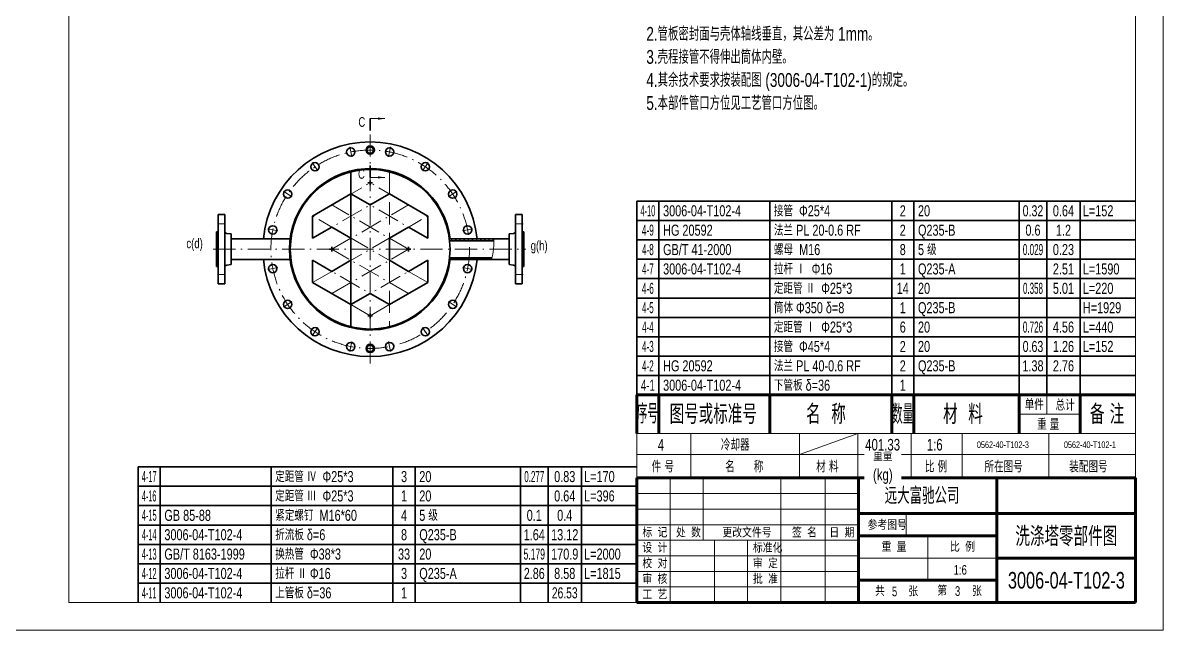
# Model space of a CAD drawing. Header units: millimetres. Extents: x -4980 to 60, y -60 to 3504.
# Drawn here: x -2410 to 60, y -60 to 1256 of the extents above; entities that cross this region are included whole.
import ezdxf
from ezdxf.enums import TextEntityAlignment as Align

# ---------------------------------------------------------------- set-up
doc = ezdxf.new("R2010")
doc.units = ezdxf.units.MM
doc.linetypes.add('ACAD_ISO02W100', pattern=[11, 8, -3])
doc.linetypes.add('ACAD_ISO10W100', pattern=[18.7, 12, -3, 0.7, -3])
for name, color, linetype, lineweight in [('中心线', 1, 'ACAD_ISO10W100', 18), ('中粗线', 4, 'Continuous', 35), ('标注', 7, 'Continuous', 18), ('粗实线', 2, 'Continuous', 50), ('细实线', 7, 'Continuous', 18), ('虚线', 6, 'ACAD_ISO02W100', 18)]:
    doc.layers.add(name, color=color, linetype=linetype, lineweight=lineweight)
doc.styles.add('HGCAD', font='HGCAD.SHX', dxfattribs={"width": 0.75, "bigfont": 'HZTXT.SHX'})

# ---------------------------------------------------------------- blocks, each defined once
blk = doc.blocks.new('HGCAD#HGTFTK~A2Z~HGCAD图框')
at = {"layer": '细实线', "color": 7}
blk.add_lwpolyline([(10, -10), (-410, -10), (-410, 584), (10, 584)], close=True, dxfattribs=at)
at = {"layer": '细实线', "color": 2}
blk.add_lwpolyline([(0, 0), (-385, 0), (-385, 574), (0, 574)], close=True, dxfattribs=at)
blk = doc.blocks.new('HGCAD#HGTFBTL~HGCAD标题栏')
at = {"color": 4, "linetype": 'Continuous', "lineweight": 70}
for p, q in [((-180, 0), (-180, 45)), ((-180, 45), (0, 45)), ((-100, 45), (-100, 0)), ((-50, 0), (-50, 45)), ((0, 32.14), (-100, 32.14)), ((-50, 24.11), (-100, 24.11)), ((-50, 16.07), (0, 16.07)), ((-50, 8.04), (-100, 8.04)), ((0, 0), (-180, 0))]:
    blk.add_line(p, q, dxfattribs=at)
at = {"color": 7, "linetype": 'Continuous', "lineweight": 18}
for p, q in [((-168, 45), (-168, 0)), ((-156, 22.5), (-156, 45)), ((-128, 0), (-128, 45)), ((-112, 45), (-112, 0)), ((-180, 39.38), (-100, 39.38)), ((-100, 33.75), (-180, 33.75)), ((-82.78, 32.14), (-82.78, 24.11)), ((-180, 28.12), (-100, 28.12)), ((-100, 22.5), (-180, 22.5)), ((-152, 0), (-152, 22.5)), ((-140, 22.5), (-140, 0)), ((-75, 24.11), (-75, 8.04)), ((-180, 16.88), (-100, 16.88)), ((-100, 16.07), (-50, 16.07)), ((-100, 11.25), (-180, 11.25)), ((-180, 5.62), (-100, 5.62))]:
    blk.add_line(p, q, dxfattribs=at)
at = {"color": 4, "linetype": 'Continuous', "lineweight": 60}
blk.add_line((0, 0), (0, 45), dxfattribs=at)
at = {"color": 7, "linetype": 'Continuous', "lineweight": 18, "style": 'HGCAD', "width": 0.75}
for s, p in [('参考图号', (-96.71, 26.25)), ('标  记', (-177.97, 23.53)), ('处  数', (-165.87, 23.5)), ('更改文件号', (-149.08, 23.5)), ('签  名', (-123.98, 23.5)), ('日  期', (-110.47, 23.5)), ('设  计', (-177.97, 17.98)), ('标准化', (-138.09, 17.98)), ('重  量', (-91.64, 18.33)), ('比  例', (-66.93, 18.33)), ('校  对', (-177.97, 12.36)), ('审  定', (-138.05, 12.36)), ('审  核', (-177.97, 6.73)), ('批  准', (-138.05, 6.73)), ('工  艺', (-177.97, 1.11)), ('共', (-94, 2.4)), ('张', (-81.97, 2.26)), ('第', (-71.56, 2.52)), ('张', (-58.98, 2.36))]:
    blk.add_text(s, height=3.5, dxfattribs=at).set_placement(p)
at = {"color": 7, "linetype": 'Continuous', "lineweight": 18, "style": 'HGCAD', "width": 0.75, "flags": 8}
for tag, height, p in [('MATERIAL', 6, (-77.04, 38.61)), ('DRAW_NAME', 7, (-24.97, 23.88)), ('WEIGHT', 3.5, (-88.1, 12.11)), ('SCALE', 3.5, (-63.24, 11.8)), ('DRAW_NO', 6, (-24.94, 8.04)), ('SUM', 3.5, (-86.95, 4)), ('PAGE', 3.5, (-64.21, 4.14))]:
    blk.add_attdef(tag, text='', height=height, dxfattribs=at).set_placement(p, align=Align.MIDDLE_CENTER)
blk = doc.blocks.new('HGCAD#HGTFMXT~HGCAD明细表标题')
at = {"color": 4, "linetype": 'Continuous', "lineweight": 60}
for p, q in [((-180, 0), (-180, 14)), ((-180, 14), (0, 14)), ((-172, 14), (-172, 0)), ((-132, 14), (-132, 0)), ((-88, 14), (-88, 0)), ((-80, 14), (-80, 0)), ((-42, 14), (-42, 0)), ((-20, 14), (-20, 0))]:
    blk.add_line(p, q, dxfattribs=at)
at = {"layer": '标注'}
for p, q in [((-32, 14), (-32, 7)), ((-32, 7), (-32, 14)), ((-20, 7), (-42, 7))]:
    blk.add_line(p, q, dxfattribs=at)
at = {"layer": '标注', "style": 'HGCAD'}
for s, height, width, p in [('单件', 4, 0.75, (-40, 8.52)), ('总计', 4, 0.75, (-28.85, 8.34)), ('序号', 7, 0.55, (-180, 3.68)), ('图号或标准号', 7, 0.75, (-168.15, 3.5)), ('名  称', 7, 0.75, (-118.87, 3.5)), ('数量', 7, 0.55, (-87.87, 3.5)), ('材  料', 7, 0.75, (-69.43, 3.5)), ('备 注', 7, 0.75, (-16.44, 3.5)), ('重 量', 4, 0.75, (-35.51, 1.38))]:
    blk.add_text(s, height=height, dxfattribs=dict(at, width=width)).set_placement(p)
blk = doc.blocks.new('HGCAD#HGTFMXB~HGCAD明细表')
at = {"color": 4}
for p, q in [((-180, 0), (-180, 7)), ((-172, 0), (-172, 7)), ((-132, 0), (-132, 7)), ((-88, 0), (-88, 7)), ((-80, 0), (-80, 7)), ((-42, 0), (-42, 7)), ((-32, 0), (-32, 7)), ((-20, 0), (-20, 7))]:
    blk.add_line(p, q, dxfattribs=at)
at = {"color": 7, "linetype": 'Continuous', "lineweight": 35}
blk.add_line((-180, 7), (0, 7), dxfattribs=at)
at = {"color": 7, "linetype": 'Continuous', "lineweight": 35, "style": 'HGCAD', "width": 0.75, "flags": 8}
for tag, p in [('NO', (-176, 3.5)), ('NUM', (-84, 3.5)), ('ONE', (-37, 3.5)), ('ALL', (-26, 3.5))]:
    blk.add_attdef(tag, text='', height=4, dxfattribs=at).set_placement(p, align=Align.MIDDLE)
for tag, p in [('PARTNO', (-170.5, 3.5)), ('PARTNAME', (-130.5, 3.5)), ('MATERIAL', (-78.5, 3.5)), ('NOTICE', (-19, 3.5))]:
    blk.add_attdef(tag, text='', height=4, dxfattribs=at).set_placement(p, align=Align.MIDDLE_LEFT)

msp = doc.modelspace()

# ---------------------------------------------------------------- hatches: boundary and pattern name
at = {"layer": '细实线', "ltscale": 6}
h = msp.add_hatch(dxfattribs=at)
h.set_pattern_fill('ANSI31', color=5, scale=2, style=0)
h.set_pattern_definition([(45, (-4980, -37), (-4.490128, 4.490128), [])])
h.paths.add_polyline_path([(-1443.49, 788.15), (-1485.78, 788.15, -0.0058216), (-1485.3, 784.15), (-1443.11, 784.15, 0.0046726)])
edge = h.paths.add_edge_path()
edge.add_line((-1389.43, 788.15), (-1443.49, 788.15))
edge.add_arc((-1657.31, 765.65), 215, 4.93621, 6.00707, ccw=False)
edge.add_line((-1443.11, 784.15), (-1389.43, 784.15))
edge.add_spline(control_points=[(-1389.43, 784.15), (-1389.43, 785.48), (-1389.43, 786.81), (-1389.43, 788.15)], knot_values=[78.3436884, 78.3436884, 78.3436884, 78.3436884, 82.2647768, 82.2647768, 82.2647768, 82.2647768], degree=3, periodic=0)
edge = h.paths.add_edge_path()
edge.add_spline(control_points=[(-1394.87, 743.15), (-1394.45, 744.48), (-1394.06, 745.81), (-1393.68, 747.15)], knot_values=[36.950585, 36.950585, 36.950585, 36.950585, 41.1399814, 41.1399814, 41.1399814, 41.1399814], degree=3, periodic=0)
edge.add_line((-1393.68, 747.15), (-1443.11, 747.15))
edge.add_arc((-1657.31, 765.65), 215, 353.99293, 355.06379, ccw=False)
edge.add_line((-1443.49, 743.15), (-1394.87, 743.15))
h.paths.add_polyline_path([(-1443.11, 747.15), (-1485.3, 747.15, -0.0058216), (-1485.78, 743.15), (-1443.49, 743.15, 0.0046726)])

# ---------------------------------------------------------------- linework, layer by layer
at = {"layer": '中心线', "ltscale": 4}
for p, q in [((-1657.31, 1014.65), (-1657.31, 508.65)), ((-1701.4, 987.3), (-1697.11, 965.73)), ((-1613.22, 987.3), (-1617.51, 965.73)), ((-1782.87, 953.56), (-1770.65, 935.27)), ((-1531.75, 953.56), (-1543.98, 935.27)), ((-1845.22, 891.21), (-1826.93, 878.98)), ((-1782.02, 837.65), (-1657.31, 909.65)), ((-1532.61, 837.65), (-1657.31, 909.65)), ((-1469.4, 891.21), (-1487.69, 878.98)), ((-1782.02, 789.65), (-1615.74, 885.65)), ((-1532.61, 789.65), (-1698.88, 885.65)), ((-1740.45, 765.65), (-1574.17, 861.65)), ((-1574.17, 765.65), (-1740.45, 861.65)), ((-1782.02, 693.65), (-1532.61, 837.65)), ((-1782.02, 693.65), (-1532.61, 837.65)), ((-1532.61, 693.65), (-1782.02, 837.65)), ((-1532.61, 693.65), (-1782.02, 837.65)), ((-1878.97, 809.74), (-1857.39, 805.45)), ((-1435.66, 809.74), (-1457.23, 805.45)), ((-1997.31, 765.65), (-1320.31, 765.65)), ((-1740.45, 669.65), (-1574.17, 765.65)), ((-1574.17, 669.65), (-1740.45, 765.65)), ((-1698.88, 789.65), (-1698.88, 741.65)), ((-1615.74, 789.65), (-1615.74, 741.65)), ((-1615.74, 645.65), (-1782.02, 741.65)), ((-1698.88, 645.65), (-1532.61, 741.65)), ((-1878.97, 721.56), (-1857.39, 725.85)), ((-1435.66, 721.56), (-1457.23, 725.85)), ((-1657.31, 621.65), (-1782.02, 693.65)), ((-1657.31, 621.65), (-1532.61, 693.65)), ((-1845.22, 640.09), (-1826.93, 652.31)), ((-1469.4, 640.09), (-1487.69, 652.31)), ((-1782.87, 577.74), (-1770.65, 596.03)), ((-1531.75, 577.74), (-1543.98, 596.03)), ((-1701.4, 543.99), (-1697.11, 565.57)), ((-1613.22, 543.99), (-1617.51, 565.57))]:
    msp.add_line(p, q, dxfattribs=at)
at = {"layer": '中心线', "color": 1, "linetype": 'ACAD_ISO10W100', "ltscale": 6}
for p, q in [((-1970.31, 820.65), (-1988.31, 820.65)), ((-1344.31, 820.65), (-1326.31, 820.65)), ((-1970.31, 710.65), (-1988.31, 710.65)), ((-1344.31, 710.65), (-1326.31, 710.65))]:
    msp.add_line(p, q, dxfattribs=at)
at = {"layer": '中心线', "ltscale": 4}
msp.add_circle((-1657.31, 765.65), 215, dxfattribs=at)
at = {"layer": '中粗线', "color": 3, "ltscale": 6}
for p, q in [((-1657.31, 1022.83), (-1657.31, 1048.83)), ((-1657.31, 947.34), (-1657.31, 921.34))]:
    msp.add_line(p, q, dxfattribs=at)
at = {"layer": '中粗线', "ltscale": 4}
for p, q in [((-1698.88, 933.58), (-1698.88, 597.72)), ((-1657.31, 914.65), (-1657.31, 904.65)), ((-1652.31, 909.65), (-1662.31, 909.65)), ((-1782.02, 837.65), (-1698.88, 885.65)), ((-1698.88, 885.65), (-1657.31, 861.65)), ((-1657.31, 861.65), (-1615.74, 885.65)), ((-1615.74, 885.65), (-1532.61, 837.65)), ((-1782.02, 837.65), (-1782.02, 789.65)), ((-1532.61, 837.65), (-1532.61, 789.65)), ((-1782.02, 789.65), (-1740.45, 813.65)), ((-1740.45, 813.65), (-1698.88, 789.65)), ((-1574.17, 813.65), (-1615.74, 789.65)), ((-1532.61, 789.65), (-1574.17, 813.65)), ((-1735.45, 765.65), (-1745.45, 765.65)), ((-1740.45, 770.65), (-1740.45, 760.65)), ((-1615.74, 789.65), (-1615.74, 741.65)), ((-1569.17, 765.65), (-1579.17, 765.65)), ((-1574.17, 770.65), (-1574.17, 760.65)), ((-1782.02, 693.65), (-1782.02, 741.65)), ((-1740.45, 717.65), (-1782.02, 741.65)), ((-1698.88, 741.65), (-1740.45, 717.65)), ((-1615.74, 741.65), (-1574.17, 717.65)), ((-1574.17, 717.65), (-1532.61, 741.65)), ((-1532.61, 693.65), (-1532.61, 741.65)), ((-1782.02, 693.65), (-1698.88, 645.65)), ((-1615.74, 645.65), (-1532.61, 693.65)), ((-1698.88, 645.65), (-1657.31, 669.65)), ((-1657.31, 669.65), (-1615.74, 645.65)), ((-1652.31, 621.65), (-1662.31, 621.65)), ((-1657.31, 626.65), (-1657.31, 616.65))]:
    msp.add_line(p, q, dxfattribs=at)
at = {"layer": '中粗线', "ltscale": 6}
for p, q in [((-1972.31, 840.65), (-1986.31, 840.65)), ((-1986.31, 840.65), (-1986.31, 690.65)), ((-1972.31, 840.65), (-1972.31, 690.65)), ((-1342.31, 840.65), (-1328.31, 840.65)), ((-1342.31, 840.65), (-1342.31, 690.65)), ((-1328.31, 840.65), (-1328.31, 690.65)), ((-1986.31, 803.15), (-1990.31, 803.15)), ((-1990.31, 803.15), (-1990.31, 728.15)), ((-1958.31, 798.93), (-1967.92, 800.11)), ((-1958.31, 798.93), (-1958.31, 732.37)), ((-1356.31, 798.93), (-1346.7, 800.11)), ((-1356.31, 798.93), (-1356.31, 732.37)), ((-1328.31, 803.15), (-1324.31, 803.15)), ((-1324.31, 803.15), (-1324.31, 728.15)), ((-1958.31, 788.15), (-1830.86, 788.15)), ((-1356.31, 788.15), (-1485.78, 788.15)), ((-1389.43, 784.15), (-1485.3, 784.15)), ((-1958.31, 743.15), (-1830.86, 743.15)), ((-1356.31, 743.15), (-1485.78, 743.15)), ((-1393.68, 747.15), (-1485.3, 747.15)), ((-1990.31, 728.15), (-1986.31, 728.15)), ((-1958.31, 732.37), (-1967.92, 731.19)), ((-1356.31, 732.37), (-1346.7, 731.19)), ((-1324.31, 728.15), (-1328.31, 728.15)), ((-1972.31, 690.65), (-1986.31, 690.65)), ((-1342.31, 690.65), (-1328.31, 690.65))]:
    msp.add_line(p, q, dxfattribs=at)
at = {"layer": '中粗线', "ltscale": 4}
for centre, radius in [((-1657.31, 980.65), 9), ((-1699.26, 976.52), 9), ((-1657.31, 980.65), 7), ((-1615.37, 976.52), 9), ((-1776.76, 944.41), 9), ((-1537.87, 944.41), 9), ((-1836.08, 885.09), 9), ((-1478.55, 885.09), 9), ((-1868.18, 807.59), 9), ((-1446.44, 807.59), 9), ((-1868.18, 723.7), 9), ((-1446.44, 723.7), 9), ((-1836.08, 646.2), 9), ((-1478.55, 646.2), 9), ((-1776.76, 586.88), 9), ((-1537.87, 586.88), 9), ((-1699.26, 554.78), 9), ((-1657.31, 550.65), 9), ((-1657.31, 550.65), 7), ((-1615.37, 554.78), 9)]:
    msp.add_circle(centre, radius, dxfattribs=at)
for start, end in [(5.55344, 174.44656), (185.55344, 354.44656)]:
    msp.add_arc((-1657.31, 765.65), 232.5, start, end, dxfattribs=at)
at = {"layer": '中粗线', "ltscale": 6}
for centre, start, end in [((-1967.31, 805.07), 180, 262.99998), ((-1347.31, 805.07), 277.00002, 0), ((-1967.31, 726.22), 97.00002, 180), ((-1347.31, 726.22), 0, 82.99998)]:
    msp.add_arc(centre, 5, start, end, dxfattribs=at)
at = {"layer": '标注', "color": 3, "ltscale": 6}
for p, q in [((-1657.31, 1048.83), (-1625.31, 1048.83)), ((-1657.31, 921.34), (-1625.31, 921.34))]:
    msp.add_line(p, q, dxfattribs=at)
for points in [[(-1640.31, 1046.33), (-1640.31, 1051.33), (-1625.31, 1048.83)], [(-1640.31, 923.84), (-1640.31, 918.84), (-1625.31, 921.34)]]:
    msp.add_solid(points, dxfattribs=at)
at = {"layer": '细实线', "ltscale": 4}
for p, q in [((-1080, 270), (-1080, 366)), ((-1080, 366), (0, 366)), ((-963, 366), (-963, 270)), ((-727.5, 366), (-727.5, 270)), ((-601.5, 366), (-601.5, 270)), ((-486, 366), (-486, 270)), ((-375, 366), (-375, 270)), ((-187.5, 366), (-187.5, 270)), ((-1080, 321), (0, 321))]:
    msp.add_line(p, q, dxfattribs=at)
at = {"layer": '细实线', "color": 6, "ltscale": 4}
for centre, start, end in [((-1657.31, 980.65), 181.06603, 90), ((-1657.31, 550.65), 270, 178.93397)]:
    msp.add_arc(centre, 8, start, end, dxfattribs=at)
at = {"layer": '细实线', "ltscale": 6}
msp.add_open_spline([(-1394.87, 743.15), (-1393.17, 748.56), (-1389.56, 763.14), (-1389.4, 778.54), (-1389.43, 788.15)], degree=3, knots=[36.950585, 36.950585, 36.950585, 36.950585, 54.0213868, 82.2647768, 82.2647768, 82.2647768, 82.2647768], dxfattribs=at)
at = {"layer": '虚线', "ltscale": 6}
for p, q in [((-1615.74, 933.58), (-1615.74, 789.65)), ((-1615.74, 741.65), (-1615.74, 597.72))]:
    msp.add_line(p, q, dxfattribs=at)

# ---------------------------------------------------------------- block references
at = {"layer": '中粗线', "ltscale": 6}
ref = msp.add_blockref('HGCAD#HGTFMXB~HGCAD明细表', (0, 828), dxfattribs=dict(at, xscale=6, yscale=6, zscale=6))
ref.add_attrib('NO', '4-10', dxfattribs={"layer": '0', "color": 7, "linetype": 'Continuous', "lineweight": 35, "height": 24, "style": 'HGCAD', "width": 0.44, "flags": 8}).set_placement((-1056, 849), align=Align.MIDDLE)
ref.add_attrib('PARTNO', '3006-04-T102-4', dxfattribs={"layer": '0', "color": 7, "linetype": 'Continuous', "lineweight": 35, "height": 24, "style": 'HGCAD', "width": 0.75, "flags": 8}).set_placement((-1023, 849), align=Align.MIDDLE_LEFT)
ref.add_attrib('PARTNAME', '接管  Φ25*4', dxfattribs={"layer": '0', "color": 7, "linetype": 'Continuous', "lineweight": 35, "height": 24, "style": 'HGCAD', "width": 0.75, "flags": 8}).set_placement((-783, 849), align=Align.MIDDLE_LEFT)
ref.add_attrib('NUM', '2', dxfattribs={"layer": '0', "color": 7, "linetype": 'Continuous', "lineweight": 35, "height": 24, "style": 'HGCAD', "width": 0.75, "flags": 8}).set_placement((-504, 849), align=Align.MIDDLE)
ref.add_attrib('MATERIAL', '20', dxfattribs={"layer": '0', "color": 7, "linetype": 'Continuous', "lineweight": 35, "height": 24, "style": 'HGCAD', "width": 0.75, "flags": 8}).set_placement((-471, 849), align=Align.MIDDLE_LEFT)
ref.add_attrib('ONE', '0.32', dxfattribs={"layer": '0', "color": 7, "linetype": 'Continuous', "lineweight": 35, "height": 24, "style": 'HGCAD', "width": 0.73, "flags": 8}).set_placement((-222, 849), align=Align.MIDDLE)
ref.add_attrib('ALL', '0.64', dxfattribs={"layer": '0', "color": 7, "linetype": 'Continuous', "lineweight": 35, "height": 24, "style": 'HGCAD', "width": 0.75, "flags": 8}).set_placement((-156, 849), align=Align.MIDDLE)
ref.add_attrib('NOTICE', 'L=152', dxfattribs={"layer": '0', "color": 7, "linetype": 'Continuous', "lineweight": 35, "height": 24, "style": 'HGCAD', "width": 0.75, "flags": 8}).set_placement((-114, 849), align=Align.MIDDLE_LEFT)
ref = msp.add_blockref('HGCAD#HGTFMXB~HGCAD明细表', (0, 786), dxfattribs=dict(at, xscale=6, yscale=6, zscale=6))
ref.add_attrib('NO', '4-9', dxfattribs={"layer": '0', "color": 7, "linetype": 'Continuous', "lineweight": 35, "height": 24, "style": 'HGCAD', "width": 0.57, "flags": 8}).set_placement((-1056, 807), align=Align.MIDDLE)
ref.add_attrib('PARTNO', 'HG 20592', dxfattribs={"layer": '0', "color": 7, "linetype": 'Continuous', "lineweight": 35, "height": 24, "style": 'HGCAD', "width": 0.75, "flags": 8}).set_placement((-1023, 807), align=Align.MIDDLE_LEFT)
ref.add_attrib('PARTNAME', '法兰 PL 20-0.6 RF', dxfattribs={"layer": '0', "color": 7, "linetype": 'Continuous', "lineweight": 35, "height": 24, "style": 'HGCAD', "width": 0.75, "flags": 8}).set_placement((-783, 807), align=Align.MIDDLE_LEFT)
ref.add_attrib('NUM', '2', dxfattribs={"layer": '0', "color": 7, "linetype": 'Continuous', "lineweight": 35, "height": 24, "style": 'HGCAD', "width": 0.75, "flags": 8}).set_placement((-504, 807), align=Align.MIDDLE)
ref.add_attrib('MATERIAL', 'Q235-B', dxfattribs={"layer": '0', "color": 7, "linetype": 'Continuous', "lineweight": 35, "height": 24, "style": 'HGCAD', "width": 0.75, "flags": 8}).set_placement((-471, 807), align=Align.MIDDLE_LEFT)
ref.add_attrib('ONE', '0.6', dxfattribs={"layer": '0', "color": 7, "linetype": 'Continuous', "lineweight": 35, "height": 24, "style": 'HGCAD', "width": 0.75, "flags": 8}).set_placement((-222, 807), align=Align.MIDDLE)
ref.add_attrib('ALL', '1.2', dxfattribs={"layer": '0', "color": 7, "linetype": 'Continuous', "lineweight": 35, "height": 24, "style": 'HGCAD', "width": 0.75, "flags": 8}).set_placement((-156, 807), align=Align.MIDDLE)
ref = msp.add_blockref('HGCAD#HGTFMXB~HGCAD明细表', (0, 744), dxfattribs=dict(at, xscale=6, yscale=6, zscale=6))
ref.add_attrib('NO', '4-8', dxfattribs={"layer": '0', "color": 7, "linetype": 'Continuous', "lineweight": 35, "height": 24, "style": 'HGCAD', "width": 0.56, "flags": 8}).set_placement((-1056, 765), align=Align.MIDDLE)
ref.add_attrib('PARTNO', 'GB/T 41-2000', dxfattribs={"layer": '0', "color": 7, "linetype": 'Continuous', "lineweight": 35, "height": 24, "style": 'HGCAD', "width": 0.75, "flags": 8}).set_placement((-1023, 765), align=Align.MIDDLE_LEFT)
ref.add_attrib('PARTNAME', '螺母  M16', dxfattribs={"layer": '0', "color": 7, "linetype": 'Continuous', "lineweight": 35, "height": 24, "style": 'HGCAD', "width": 0.75, "flags": 8}).set_placement((-783, 765), align=Align.MIDDLE_LEFT)
ref.add_attrib('NUM', '8', dxfattribs={"layer": '0', "color": 7, "linetype": 'Continuous', "lineweight": 35, "height": 24, "style": 'HGCAD', "width": 0.75, "flags": 8}).set_placement((-504, 765), align=Align.MIDDLE)
ref.add_attrib('MATERIAL', '5 级', dxfattribs={"layer": '0', "color": 7, "linetype": 'Continuous', "lineweight": 35, "height": 24, "style": 'HGCAD', "width": 0.75, "flags": 8}).set_placement((-471, 765), align=Align.MIDDLE_LEFT)
ref.add_attrib('ONE', '0.029', dxfattribs={"layer": '0', "color": 7, "linetype": 'Continuous', "lineweight": 35, "height": 24, "style": 'HGCAD', "width": 0.56, "flags": 8}).set_placement((-222, 765), align=Align.MIDDLE)
ref.add_attrib('ALL', '0.23', dxfattribs={"layer": '0', "color": 7, "linetype": 'Continuous', "lineweight": 35, "height": 24, "style": 'HGCAD', "width": 0.75, "flags": 8}).set_placement((-156, 765), align=Align.MIDDLE)
ref = msp.add_blockref('HGCAD#HGTFMXB~HGCAD明细表', (0, 702), dxfattribs=dict(at, xscale=6, yscale=6, zscale=6))
ref.add_attrib('NO', '4-7', dxfattribs={"layer": '0', "color": 7, "linetype": 'Continuous', "lineweight": 35, "height": 24, "style": 'HGCAD', "width": 0.56, "flags": 8}).set_placement((-1056, 723), align=Align.MIDDLE)
ref.add_attrib('PARTNO', '3006-04-T102-4', dxfattribs={"layer": '0', "color": 7, "linetype": 'Continuous', "lineweight": 35, "height": 24, "style": 'HGCAD', "width": 0.75, "flags": 8}).set_placement((-1023, 723), align=Align.MIDDLE_LEFT)
ref.add_attrib('PARTNAME', '拉杆 Ⅰ  Φ16', dxfattribs={"layer": '0', "color": 7, "linetype": 'Continuous', "lineweight": 35, "height": 24, "style": 'HGCAD', "width": 0.75, "flags": 8}).set_placement((-783, 723), align=Align.MIDDLE_LEFT)
ref.add_attrib('NUM', '1', dxfattribs={"layer": '0', "color": 7, "linetype": 'Continuous', "lineweight": 35, "height": 24, "style": 'HGCAD', "width": 0.75, "flags": 8}).set_placement((-504, 723), align=Align.MIDDLE)
ref.add_attrib('MATERIAL', 'Q235-A', dxfattribs={"layer": '0', "color": 7, "linetype": 'Continuous', "lineweight": 35, "height": 24, "style": 'HGCAD', "width": 0.75, "flags": 8}).set_placement((-471, 723), align=Align.MIDDLE_LEFT)
ref.add_attrib('ALL', '2.51', dxfattribs={"layer": '0', "color": 7, "linetype": 'Continuous', "lineweight": 35, "height": 24, "style": 'HGCAD', "width": 0.75, "flags": 8}).set_placement((-156, 723), align=Align.MIDDLE)
ref.add_attrib('NOTICE', 'L=1590', dxfattribs={"layer": '0', "color": 7, "linetype": 'Continuous', "lineweight": 35, "height": 24, "style": 'HGCAD', "width": 0.75, "flags": 8}).set_placement((-114, 723), align=Align.MIDDLE_LEFT)
ref = msp.add_blockref('HGCAD#HGTFMXB~HGCAD明细表', (0, 660), dxfattribs=dict(at, xscale=6, yscale=6, zscale=6))
ref.add_attrib('NO', '4-6', dxfattribs={"layer": '0', "color": 7, "linetype": 'Continuous', "lineweight": 35, "height": 24, "style": 'HGCAD', "width": 0.57, "flags": 8}).set_placement((-1056, 681), align=Align.MIDDLE)
ref.add_attrib('PARTNAME', '定距管 Ⅱ  Φ25*3', dxfattribs={"layer": '0', "color": 7, "linetype": 'Continuous', "lineweight": 35, "height": 24, "style": 'HGCAD', "width": 0.75, "flags": 8}).set_placement((-783, 681), align=Align.MIDDLE_LEFT)
ref.add_attrib('NUM', '14', dxfattribs={"layer": '0', "color": 7, "linetype": 'Continuous', "lineweight": 35, "height": 24, "style": 'HGCAD', "width": 0.75, "flags": 8}).set_placement((-504, 681), align=Align.MIDDLE)
ref.add_attrib('MATERIAL', '20', dxfattribs={"layer": '0', "color": 7, "linetype": 'Continuous', "lineweight": 35, "height": 24, "style": 'HGCAD', "width": 0.75, "flags": 8}).set_placement((-471, 681), align=Align.MIDDLE_LEFT)
ref.add_attrib('ONE', '0.358', dxfattribs={"layer": '0', "color": 7, "linetype": 'Continuous', "lineweight": 35, "height": 24, "style": 'HGCAD', "width": 0.55, "flags": 8}).set_placement((-222, 681), align=Align.MIDDLE)
ref.add_attrib('ALL', '5.01', dxfattribs={"layer": '0', "color": 7, "linetype": 'Continuous', "lineweight": 35, "height": 24, "style": 'HGCAD', "width": 0.75, "flags": 8}).set_placement((-156, 681), align=Align.MIDDLE)
ref.add_attrib('NOTICE', 'L=220', dxfattribs={"layer": '0', "color": 7, "linetype": 'Continuous', "lineweight": 35, "height": 24, "style": 'HGCAD', "width": 0.75, "flags": 8}).set_placement((-114, 681), align=Align.MIDDLE_LEFT)
ref = msp.add_blockref('HGCAD#HGTFMXB~HGCAD明细表', (0, 618), dxfattribs=dict(at, xscale=6, yscale=6, zscale=6))
ref.add_attrib('NO', '4-5', dxfattribs={"layer": '0', "color": 7, "linetype": 'Continuous', "lineweight": 35, "height": 24, "style": 'HGCAD', "width": 0.56, "flags": 8}).set_placement((-1056, 639), align=Align.MIDDLE)
ref.add_attrib('PARTNAME', '筒体 Φ350 δ=8', dxfattribs={"layer": '0', "color": 7, "linetype": 'Continuous', "lineweight": 35, "height": 24, "style": 'HGCAD', "width": 0.75, "flags": 8}).set_placement((-783, 639), align=Align.MIDDLE_LEFT)
ref.add_attrib('NUM', '1', dxfattribs={"layer": '0', "color": 7, "linetype": 'Continuous', "lineweight": 35, "height": 24, "style": 'HGCAD', "width": 0.75, "flags": 8}).set_placement((-504, 639), align=Align.MIDDLE)
ref.add_attrib('MATERIAL', 'Q235-B', dxfattribs={"layer": '0', "color": 7, "linetype": 'Continuous', "lineweight": 35, "height": 24, "style": 'HGCAD', "width": 0.75, "flags": 8}).set_placement((-471, 639), align=Align.MIDDLE_LEFT)
ref.add_attrib('NOTICE', 'H=1929', dxfattribs={"layer": '0', "color": 7, "linetype": 'Continuous', "lineweight": 35, "height": 24, "style": 'HGCAD', "width": 0.75, "flags": 8}).set_placement((-114, 639), align=Align.MIDDLE_LEFT)
ref = msp.add_blockref('HGCAD#HGTFMXB~HGCAD明细表', (0, 576), dxfattribs=dict(at, xscale=6, yscale=6, zscale=6))
ref.add_attrib('NO', '4-4', dxfattribs={"layer": '0', "color": 7, "linetype": 'Continuous', "lineweight": 35, "height": 24, "style": 'HGCAD', "width": 0.55, "flags": 8}).set_placement((-1056, 597), align=Align.MIDDLE)
ref.add_attrib('PARTNAME', '定距管 Ⅰ  Φ25*3', dxfattribs={"layer": '0', "color": 7, "linetype": 'Continuous', "lineweight": 35, "height": 24, "style": 'HGCAD', "width": 0.75, "flags": 8}).set_placement((-783, 597), align=Align.MIDDLE_LEFT)
ref.add_attrib('NUM', '6', dxfattribs={"layer": '0', "color": 7, "linetype": 'Continuous', "lineweight": 35, "height": 24, "style": 'HGCAD', "width": 0.75, "flags": 8}).set_placement((-504, 597), align=Align.MIDDLE)
ref.add_attrib('MATERIAL', '20', dxfattribs={"layer": '0', "color": 7, "linetype": 'Continuous', "lineweight": 35, "height": 24, "style": 'HGCAD', "width": 0.75, "flags": 8}).set_placement((-471, 597), align=Align.MIDDLE_LEFT)
ref.add_attrib('ONE', '0.726', dxfattribs={"layer": '0', "color": 7, "linetype": 'Continuous', "lineweight": 35, "height": 24, "style": 'HGCAD', "width": 0.56, "flags": 8}).set_placement((-222, 597), align=Align.MIDDLE)
ref.add_attrib('ALL', '4.56', dxfattribs={"layer": '0', "color": 7, "linetype": 'Continuous', "lineweight": 35, "height": 24, "style": 'HGCAD', "width": 0.75, "flags": 8}).set_placement((-156, 597), align=Align.MIDDLE)
ref.add_attrib('NOTICE', 'L=440', dxfattribs={"layer": '0', "color": 7, "linetype": 'Continuous', "lineweight": 35, "height": 24, "style": 'HGCAD', "width": 0.75, "flags": 8}).set_placement((-114, 597), align=Align.MIDDLE_LEFT)
ref = msp.add_blockref('HGCAD#HGTFMXB~HGCAD明细表', (0, 534), dxfattribs=dict(at, xscale=6, yscale=6, zscale=6))
ref.add_attrib('NO', '4-3', dxfattribs={"layer": '0', "color": 7, "linetype": 'Continuous', "lineweight": 35, "height": 24, "style": 'HGCAD', "width": 0.56, "flags": 8}).set_placement((-1056, 555), align=Align.MIDDLE)
ref.add_attrib('PARTNAME', '接管  Φ45*4', dxfattribs={"layer": '0', "color": 7, "linetype": 'Continuous', "lineweight": 35, "height": 24, "style": 'HGCAD', "width": 0.75, "flags": 8}).set_placement((-783, 555), align=Align.MIDDLE_LEFT)
ref.add_attrib('NUM', '2', dxfattribs={"layer": '0', "color": 7, "linetype": 'Continuous', "lineweight": 35, "height": 24, "style": 'HGCAD', "width": 0.75, "flags": 8}).set_placement((-504, 555), align=Align.MIDDLE)
ref.add_attrib('MATERIAL', '20', dxfattribs={"layer": '0', "color": 7, "linetype": 'Continuous', "lineweight": 35, "height": 24, "style": 'HGCAD', "width": 0.75, "flags": 8}).set_placement((-471, 555), align=Align.MIDDLE_LEFT)
ref.add_attrib('ONE', '0.63', dxfattribs={"layer": '0', "color": 7, "linetype": 'Continuous', "lineweight": 35, "height": 24, "style": 'HGCAD', "width": 0.73, "flags": 8}).set_placement((-222, 555), align=Align.MIDDLE)
ref.add_attrib('ALL', '1.26', dxfattribs={"layer": '0', "color": 7, "linetype": 'Continuous', "lineweight": 35, "height": 24, "style": 'HGCAD', "width": 0.75, "flags": 8}).set_placement((-156, 555), align=Align.MIDDLE)
ref.add_attrib('NOTICE', 'L=152', dxfattribs={"layer": '0', "color": 7, "linetype": 'Continuous', "lineweight": 35, "height": 24, "style": 'HGCAD', "width": 0.75, "flags": 8}).set_placement((-114, 555), align=Align.MIDDLE_LEFT)
ref = msp.add_blockref('HGCAD#HGTFMXB~HGCAD明细表', (0, 492), dxfattribs=dict(at, xscale=6, yscale=6, zscale=6))
ref.add_attrib('NO', '4-2', dxfattribs={"layer": '0', "color": 7, "linetype": 'Continuous', "lineweight": 35, "height": 24, "style": 'HGCAD', "width": 0.56, "flags": 8}).set_placement((-1056, 513), align=Align.MIDDLE)
ref.add_attrib('PARTNO', 'HG 20592', dxfattribs={"layer": '0', "color": 7, "linetype": 'Continuous', "lineweight": 35, "height": 24, "style": 'HGCAD', "width": 0.75, "flags": 8}).set_placement((-1023, 513), align=Align.MIDDLE_LEFT)
ref.add_attrib('PARTNAME', '法兰 PL 40-0.6 RF', dxfattribs={"layer": '0', "color": 7, "linetype": 'Continuous', "lineweight": 35, "height": 24, "style": 'HGCAD', "width": 0.75, "flags": 8}).set_placement((-783, 513), align=Align.MIDDLE_LEFT)
ref.add_attrib('NUM', '2', dxfattribs={"layer": '0', "color": 7, "linetype": 'Continuous', "lineweight": 35, "height": 24, "style": 'HGCAD', "width": 0.75, "flags": 8}).set_placement((-504, 513), align=Align.MIDDLE)
ref.add_attrib('MATERIAL', 'Q235-B', dxfattribs={"layer": '0', "color": 7, "linetype": 'Continuous', "lineweight": 35, "height": 24, "style": 'HGCAD', "width": 0.75, "flags": 8}).set_placement((-471, 513), align=Align.MIDDLE_LEFT)
ref.add_attrib('ONE', '1.38', dxfattribs={"layer": '0', "color": 7, "linetype": 'Continuous', "lineweight": 35, "height": 24, "style": 'HGCAD', "width": 0.75, "flags": 8}).set_placement((-222, 513), align=Align.MIDDLE)
ref.add_attrib('ALL', '2.76', dxfattribs={"layer": '0', "color": 7, "linetype": 'Continuous', "lineweight": 35, "height": 24, "style": 'HGCAD', "width": 0.75, "flags": 8}).set_placement((-156, 513), align=Align.MIDDLE)
ref = msp.add_blockref('HGCAD#HGTFMXB~HGCAD明细表', (0, 450), dxfattribs=dict(at, xscale=6, yscale=6, zscale=6))
ref.add_attrib('NO', '4-1', dxfattribs={"layer": '0', "color": 7, "linetype": 'Continuous', "lineweight": 35, "height": 24, "style": 'HGCAD', "width": 0.66, "flags": 8}).set_placement((-1056, 471), align=Align.MIDDLE)
ref.add_attrib('PARTNO', '3006-04-T102-4', dxfattribs={"layer": '0', "color": 7, "linetype": 'Continuous', "lineweight": 35, "height": 24, "style": 'HGCAD', "width": 0.75, "flags": 8}).set_placement((-1023, 471), align=Align.MIDDLE_LEFT)
ref.add_attrib('PARTNAME', '下管板 δ=36', dxfattribs={"layer": '0', "color": 7, "linetype": 'Continuous', "lineweight": 35, "height": 24, "style": 'HGCAD', "width": 0.75, "flags": 8}).set_placement((-783, 471), align=Align.MIDDLE_LEFT)
ref.add_attrib('NUM', '1', dxfattribs={"layer": '0', "color": 7, "linetype": 'Continuous', "lineweight": 35, "height": 24, "style": 'HGCAD', "width": 0.75, "flags": 8}).set_placement((-504, 471), align=Align.MIDDLE)
ref = msp.add_blockref('HGCAD#HGTFMXB~HGCAD明细表', (-1080, 252), dxfattribs=dict(at, xscale=6, yscale=6, zscale=6))
ref.add_attrib('NO', '4-17', dxfattribs={"layer": '0', "color": 7, "linetype": 'Continuous', "lineweight": 35, "height": 24, "style": 'HGCAD', "width": 0.44, "flags": 8}).set_placement((-2136, 273), align=Align.MIDDLE)
ref.add_attrib('PARTNAME', '定距管 Ⅳ  Φ25*3', dxfattribs={"layer": '0', "color": 7, "linetype": 'Continuous', "lineweight": 35, "height": 24, "style": 'HGCAD', "width": 0.75, "flags": 8}).set_placement((-1863, 273), align=Align.MIDDLE_LEFT)
ref.add_attrib('NUM', '3', dxfattribs={"layer": '0', "color": 7, "linetype": 'Continuous', "lineweight": 35, "height": 24, "style": 'HGCAD', "width": 0.75, "flags": 8}).set_placement((-1584, 273), align=Align.MIDDLE)
ref.add_attrib('MATERIAL', '20', dxfattribs={"layer": '0', "color": 7, "linetype": 'Continuous', "lineweight": 35, "height": 24, "style": 'HGCAD', "width": 0.75, "flags": 8}).set_placement((-1551, 273), align=Align.MIDDLE_LEFT)
ref.add_attrib('ONE', '0.277', dxfattribs={"layer": '0', "color": 7, "linetype": 'Continuous', "lineweight": 35, "height": 24, "style": 'HGCAD', "width": 0.55, "flags": 8}).set_placement((-1302, 273), align=Align.MIDDLE)
ref.add_attrib('ALL', '0.83', dxfattribs={"layer": '0', "color": 7, "linetype": 'Continuous', "lineweight": 35, "height": 24, "style": 'HGCAD', "width": 0.75, "flags": 8}).set_placement((-1236, 273), align=Align.MIDDLE)
ref.add_attrib('NOTICE', 'L=170', dxfattribs={"layer": '0', "color": 7, "linetype": 'Continuous', "lineweight": 35, "height": 24, "style": 'HGCAD', "width": 0.75, "flags": 8}).set_placement((-1194, 273), align=Align.MIDDLE_LEFT)
ref = msp.add_blockref('HGCAD#HGTFMXB~HGCAD明细表', (-1080, 210), dxfattribs=dict(at, xscale=6, yscale=6, zscale=6))
ref.add_attrib('NO', '4-16', dxfattribs={"layer": '0', "color": 7, "linetype": 'Continuous', "lineweight": 35, "height": 24, "style": 'HGCAD', "width": 0.45, "flags": 8}).set_placement((-2136, 231), align=Align.MIDDLE)
ref.add_attrib('PARTNAME', '定距管 Ⅲ  Φ25*3', dxfattribs={"layer": '0', "color": 7, "linetype": 'Continuous', "lineweight": 35, "height": 24, "style": 'HGCAD', "width": 0.75, "flags": 8}).set_placement((-1863, 231), align=Align.MIDDLE_LEFT)
ref.add_attrib('NUM', '1', dxfattribs={"layer": '0', "color": 7, "linetype": 'Continuous', "lineweight": 35, "height": 24, "style": 'HGCAD', "width": 0.75, "flags": 8}).set_placement((-1584, 231), align=Align.MIDDLE)
ref.add_attrib('MATERIAL', '20', dxfattribs={"layer": '0', "color": 7, "linetype": 'Continuous', "lineweight": 35, "height": 24, "style": 'HGCAD', "width": 0.75, "flags": 8}).set_placement((-1551, 231), align=Align.MIDDLE_LEFT)
ref.add_attrib('ALL', '0.64', dxfattribs={"layer": '0', "color": 7, "linetype": 'Continuous', "lineweight": 35, "height": 24, "style": 'HGCAD', "width": 0.75, "flags": 8}).set_placement((-1236, 231), align=Align.MIDDLE)
ref.add_attrib('NOTICE', 'L=396', dxfattribs={"layer": '0', "color": 7, "linetype": 'Continuous', "lineweight": 35, "height": 24, "style": 'HGCAD', "width": 0.75, "flags": 8}).set_placement((-1194, 231), align=Align.MIDDLE_LEFT)
at = {"layer": '中粗线', "ltscale": 6, "xscale": 6, "yscale": 6, "zscale": 6}
msp.add_blockref('HGCAD#HGTFBTL~HGCAD标题栏', (0, 0), dxfattribs=at).add_auto_attribs({'SCALE': '1:6', 'DRAW_NO': '3006-04-T102-3', 'DRAW_NAME': '洗涤塔零部件图', 'MATERIAL': '远大富驰公司', 'SUM': '5', 'PAGE': '3'})
at = {"layer": '中粗线', "ltscale": 6}
ref = msp.add_blockref('HGCAD#HGTFMXB~HGCAD明细表', (-1080, 168), dxfattribs=dict(at, xscale=6, yscale=6, zscale=6))
ref.add_attrib('NO', '4-15', dxfattribs={"layer": '0', "color": 7, "linetype": 'Continuous', "lineweight": 35, "height": 24, "style": 'HGCAD', "width": 0.44, "flags": 8}).set_placement((-2136, 189), align=Align.MIDDLE)
ref.add_attrib('PARTNO', 'GB 85-88', dxfattribs={"layer": '0', "color": 7, "linetype": 'Continuous', "lineweight": 35, "height": 24, "style": 'HGCAD', "width": 0.75, "flags": 8}).set_placement((-2103, 189), align=Align.MIDDLE_LEFT)
ref.add_attrib('PARTNAME', '紧定螺钉  M16*60', dxfattribs={"layer": '0', "color": 7, "linetype": 'Continuous', "lineweight": 35, "height": 24, "style": 'HGCAD', "width": 0.75, "flags": 8}).set_placement((-1863, 189), align=Align.MIDDLE_LEFT)
ref.add_attrib('NUM', '4', dxfattribs={"layer": '0', "color": 7, "linetype": 'Continuous', "lineweight": 35, "height": 24, "style": 'HGCAD', "width": 0.75, "flags": 8}).set_placement((-1584, 189), align=Align.MIDDLE)
ref.add_attrib('MATERIAL', '5 级', dxfattribs={"layer": '0', "color": 7, "linetype": 'Continuous', "lineweight": 35, "height": 24, "style": 'HGCAD', "width": 0.75, "flags": 8}).set_placement((-1551, 189), align=Align.MIDDLE_LEFT)
ref.add_attrib('ONE', '0.1', dxfattribs={"layer": '0', "color": 7, "linetype": 'Continuous', "lineweight": 35, "height": 24, "style": 'HGCAD', "width": 0.75, "flags": 8}).set_placement((-1302, 189), align=Align.MIDDLE)
ref.add_attrib('ALL', '0.4', dxfattribs={"layer": '0', "color": 7, "linetype": 'Continuous', "lineweight": 35, "height": 24, "style": 'HGCAD', "width": 0.75, "flags": 8}).set_placement((-1236, 189), align=Align.MIDDLE)
ref = msp.add_blockref('HGCAD#HGTFMXB~HGCAD明细表', (-1080, 126), dxfattribs=dict(at, xscale=6, yscale=6, zscale=6))
ref.add_attrib('NO', '4-14', dxfattribs={"layer": '0', "color": 7, "linetype": 'Continuous', "lineweight": 35, "height": 24, "style": 'HGCAD', "width": 0.43, "flags": 8}).set_placement((-2136, 147), align=Align.MIDDLE)
ref.add_attrib('PARTNO', '3006-04-T102-4', dxfattribs={"layer": '0', "color": 7, "linetype": 'Continuous', "lineweight": 35, "height": 24, "style": 'HGCAD', "width": 0.75, "flags": 8}).set_placement((-2103, 147), align=Align.MIDDLE_LEFT)
ref.add_attrib('PARTNAME', '折流板 δ=6', dxfattribs={"layer": '0', "color": 7, "linetype": 'Continuous', "lineweight": 35, "height": 24, "style": 'HGCAD', "width": 0.75, "flags": 8}).set_placement((-1863, 147), align=Align.MIDDLE_LEFT)
ref.add_attrib('NUM', '8', dxfattribs={"layer": '0', "color": 7, "linetype": 'Continuous', "lineweight": 35, "height": 24, "style": 'HGCAD', "width": 0.75, "flags": 8}).set_placement((-1584, 147), align=Align.MIDDLE)
ref.add_attrib('MATERIAL', 'Q235-B', dxfattribs={"layer": '0', "color": 7, "linetype": 'Continuous', "lineweight": 35, "height": 24, "style": 'HGCAD', "width": 0.75, "flags": 8}).set_placement((-1551, 147), align=Align.MIDDLE_LEFT)
ref.add_attrib('ONE', '1.64', dxfattribs={"layer": '0', "color": 7, "linetype": 'Continuous', "lineweight": 35, "height": 24, "style": 'HGCAD', "width": 0.75, "flags": 8}).set_placement((-1302, 147), align=Align.MIDDLE)
ref.add_attrib('ALL', '13.12', dxfattribs={"layer": '0', "color": 7, "linetype": 'Continuous', "lineweight": 35, "height": 24, "style": 'HGCAD', "width": 0.75, "flags": 8}).set_placement((-1236, 147), align=Align.MIDDLE)
ref = msp.add_blockref('HGCAD#HGTFMXB~HGCAD明细表', (-1080, 84), dxfattribs=dict(at, xscale=6, yscale=6, zscale=6))
ref.add_attrib('NO', '4-13', dxfattribs={"layer": '0', "color": 7, "linetype": 'Continuous', "lineweight": 35, "height": 24, "style": 'HGCAD', "width": 0.44, "flags": 8}).set_placement((-2136, 105), align=Align.MIDDLE)
ref.add_attrib('PARTNO', 'GB/T 8163-1999', dxfattribs={"layer": '0', "color": 7, "linetype": 'Continuous', "lineweight": 35, "height": 24, "style": 'HGCAD', "width": 0.75, "flags": 8}).set_placement((-2103, 105), align=Align.MIDDLE_LEFT)
ref.add_attrib('PARTNAME', '换热管  Φ38*3', dxfattribs={"layer": '0', "color": 7, "linetype": 'Continuous', "lineweight": 35, "height": 24, "style": 'HGCAD', "width": 0.75, "flags": 8}).set_placement((-1863, 105), align=Align.MIDDLE_LEFT)
ref.add_attrib('NUM', '33', dxfattribs={"layer": '0', "color": 7, "linetype": 'Continuous', "lineweight": 35, "height": 24, "style": 'HGCAD', "width": 0.75, "flags": 8}).set_placement((-1584, 105), align=Align.MIDDLE)
ref.add_attrib('MATERIAL', '20', dxfattribs={"layer": '0', "color": 7, "linetype": 'Continuous', "lineweight": 35, "height": 24, "style": 'HGCAD', "width": 0.75, "flags": 8}).set_placement((-1551, 105), align=Align.MIDDLE_LEFT)
ref.add_attrib('ONE', '5.179', dxfattribs={"layer": '0', "color": 7, "linetype": 'Continuous', "lineweight": 35, "height": 24, "style": 'HGCAD', "width": 0.59, "flags": 8}).set_placement((-1302, 105), align=Align.MIDDLE)
ref.add_attrib('ALL', '170.9', dxfattribs={"layer": '0', "color": 7, "linetype": 'Continuous', "lineweight": 35, "height": 24, "style": 'HGCAD', "width": 0.75, "flags": 8}).set_placement((-1236, 105), align=Align.MIDDLE)
ref.add_attrib('NOTICE', 'L=2000', dxfattribs={"layer": '0', "color": 7, "linetype": 'Continuous', "lineweight": 35, "height": 24, "style": 'HGCAD', "width": 0.75, "flags": 8}).set_placement((-1194, 105), align=Align.MIDDLE_LEFT)
ref = msp.add_blockref('HGCAD#HGTFMXB~HGCAD明细表', (-1080, 42), dxfattribs=dict(at, xscale=6, yscale=6, zscale=6))
ref.add_attrib('NO', '4-12', dxfattribs={"layer": '0', "color": 7, "linetype": 'Continuous', "lineweight": 35, "height": 24, "style": 'HGCAD', "width": 0.44, "flags": 8}).set_placement((-2136, 63), align=Align.MIDDLE)
ref.add_attrib('PARTNO', '3006-04-T102-4', dxfattribs={"layer": '0', "color": 7, "linetype": 'Continuous', "lineweight": 35, "height": 24, "style": 'HGCAD', "width": 0.75, "flags": 8}).set_placement((-2103, 63), align=Align.MIDDLE_LEFT)
ref.add_attrib('PARTNAME', '拉杆 Ⅱ Φ16', dxfattribs={"layer": '0', "color": 7, "linetype": 'Continuous', "lineweight": 35, "height": 24, "style": 'HGCAD', "width": 0.75, "flags": 8}).set_placement((-1863, 63), align=Align.MIDDLE_LEFT)
ref.add_attrib('NUM', '3', dxfattribs={"layer": '0', "color": 7, "linetype": 'Continuous', "lineweight": 35, "height": 24, "style": 'HGCAD', "width": 0.75, "flags": 8}).set_placement((-1584, 63), align=Align.MIDDLE)
ref.add_attrib('MATERIAL', 'Q235-A', dxfattribs={"layer": '0', "color": 7, "linetype": 'Continuous', "lineweight": 35, "height": 24, "style": 'HGCAD', "width": 0.75, "flags": 8}).set_placement((-1551, 63), align=Align.MIDDLE_LEFT)
ref.add_attrib('ONE', '2.86', dxfattribs={"layer": '0', "color": 7, "linetype": 'Continuous', "lineweight": 35, "height": 24, "style": 'HGCAD', "width": 0.74, "flags": 8}).set_placement((-1302, 63), align=Align.MIDDLE)
ref.add_attrib('ALL', '8.58', dxfattribs={"layer": '0', "color": 7, "linetype": 'Continuous', "lineweight": 35, "height": 24, "style": 'HGCAD', "width": 0.75, "flags": 8}).set_placement((-1236, 63), align=Align.MIDDLE)
ref.add_attrib('NOTICE', 'L=1815', dxfattribs={"layer": '0', "color": 7, "linetype": 'Continuous', "lineweight": 35, "height": 24, "style": 'HGCAD', "width": 0.75, "flags": 8}).set_placement((-1194, 63), align=Align.MIDDLE_LEFT)
ref = msp.add_blockref('HGCAD#HGTFMXB~HGCAD明细表', (-1080, 0), dxfattribs=dict(at, xscale=6, yscale=6, zscale=6))
ref.add_attrib('NO', '4-11', dxfattribs={"layer": '0', "color": 7, "linetype": 'Continuous', "lineweight": 35, "height": 24, "style": 'HGCAD', "width": 0.5, "flags": 8}).set_placement((-2136, 21), align=Align.MIDDLE)
ref.add_attrib('PARTNO', '3006-04-T102-4', dxfattribs={"layer": '0', "color": 7, "linetype": 'Continuous', "lineweight": 35, "height": 24, "style": 'HGCAD', "width": 0.75, "flags": 8}).set_placement((-2103, 21), align=Align.MIDDLE_LEFT)
ref.add_attrib('PARTNAME', '上管板 δ=36', dxfattribs={"layer": '0', "color": 7, "linetype": 'Continuous', "lineweight": 35, "height": 24, "style": 'HGCAD', "width": 0.75, "flags": 8}).set_placement((-1863, 21), align=Align.MIDDLE_LEFT)
ref.add_attrib('NUM', '1', dxfattribs={"layer": '0', "color": 7, "linetype": 'Continuous', "lineweight": 35, "height": 24, "style": 'HGCAD', "width": 0.75, "flags": 8}).set_placement((-1584, 21), align=Align.MIDDLE)
ref.add_attrib('ALL', '26.53', dxfattribs={"layer": '0', "color": 7, "linetype": 'Continuous', "lineweight": 35, "height": 24, "style": 'HGCAD', "width": 0.71, "flags": 8}).set_placement((-1236, 21), align=Align.MIDDLE)
at = {"layer": '粗实线', "ltscale": 6, "xscale": 6, "yscale": 6, "zscale": 6}
msp.add_blockref('HGCAD#HGTFTK~A2Z~HGCAD图框', (0, 0), dxfattribs=at)

# ---------------------------------------------------------------- texts
at = {"layer": '细实线', "style": 'HGCAD', "width": 0.75}
for s, p in [('2.管板密封面与壳体轴线垂直，其公差为 1mm。', (-1059.33, 1217.53)), ('3.壳程接管不得伸出筒体内壁。', (-1059.33, 1167.53)), ('4.其余技术要求按装配图 (3006-04-T102-1)的规定。', (-1059.33, 1117.53)), ('5.本部件管口方位见工艺管口方位图。', (-1059.33, 1067.53))]:
    msp.add_text(s, height=30, dxfattribs=at).set_placement(p)

# ---------------------------------------------------------------- next in the draw order: texts
at = {"layer": '标注', "color": 3, "ltscale": 6, "char_height": 21, "width": 15.7272, "attachment_point": 5, "style": 'HGCAD', "bg_fill": 3, "box_fill_scale": 1.1, "bg_fill_color": 256, "bg_fill_true_color": 13158600, "bg_fill_transparency": 427}
for insert in [(-1675.42, 1041.4), (-1676.28, 928.77)]:
    msp.add_mtext('C', dxfattribs=dict(at, insert=insert))
at = {"layer": '标注', "color": 6, "ltscale": 6, "attachment_point": 5, "style": 'HGCAD', "bg_fill": 3, "box_fill_scale": 1.1, "bg_fill_color": 256, "bg_fill_true_color": 13158600, "bg_fill_transparency": 367}
for s, insert, char_height, width in [('c(d)', (-2037.56, 775.26), 21, 35.2976), ('g(h)', (-1291.41, 770.4), 21, 35.2976), ('4', (-1027.56, 341.87), 25.2, 75.3242), ('件 号', (-1023.6, 294.45), 25.2, 59.4317)]:
    msp.add_mtext(s, dxfattribs=dict(at, insert=insert, char_height=char_height, width=width))
at = {"layer": '细实线', "color": 6, "ltscale": 6, "attachment_point": 5, "style": 'HGCAD', "bg_fill": 3, "box_fill_scale": 1.1, "bg_fill_color": 256, "bg_fill_true_color": 13158600, "bg_fill_transparency": 367}
for s, insert, char_height, width in [('冷却器', (-866.76, 341.87), 25.2, 137.7591), ('1:6', (-434.76, 341.87), 25.2, 48.0798), ('0562-40-T102-3', (-287.16, 341.87), 14.4, 124.0315), ('0562-40-T102-1', (-98.76, 341.87), 14.4, 124.0315), ('重量(kg)', (-547.2, 294.45), 25.2, 75.3242), ('名      称', (-847.2, 294.45), 25.2, 130.948), ('材 料', (-667.2, 294.45), 25.2, 59.4316), ('比 例', (-432, 294.45), 25.2, 52.6206), ('所在图号', (-285.6, 294.45), 25.2, 81.1024), ('装配图号', (-102, 294.45), 25.2, 81.1024)]:
    msp.add_mtext(s, dxfattribs=dict(at, insert=insert, char_height=char_height, width=width))

# ---------------------------------------------------------------- next in the draw order: linework, layer by layer
at = {"layer": '中粗线', "ltscale": 6}
msp.add_circle((-1657.31, 765.65), 173, dxfattribs=at)
msp.add_arc((-1657.31, 765.65), 175, 7.38705, 352.61295, dxfattribs=at)

# ---------------------------------------------------------------- next in the draw order: texts
at = {"layer": '细实线', "color": 6, "ltscale": 6, "insert": (-547.56, 341.87), "char_height": 25.2, "width": 81.2655, "attachment_point": 5, "style": 'HGCAD', "bg_fill": 3, "box_fill_scale": 1.1, "bg_fill_color": 256, "bg_fill_true_color": 13158600, "bg_fill_transparency": 367}
msp.add_mtext('401.33', dxfattribs=at)

# ---------------------------------------------------------------- next in the draw order: linework, layer by layer
at = {"layer": '细实线', "ltscale": 6}
msp.add_line((-727.5, 321), (-601.5, 366), dxfattribs=at)

# ---------------------------------------------------------------- next in the draw order: block references
at = {"layer": '中粗线', "ltscale": 6, "xscale": 6, "yscale": 6, "zscale": 6}
msp.add_blockref('HGCAD#HGTFMXT~HGCAD明细表标题', (0, 366), dxfattribs=at)

doc.saveas('drawing.dxf')
